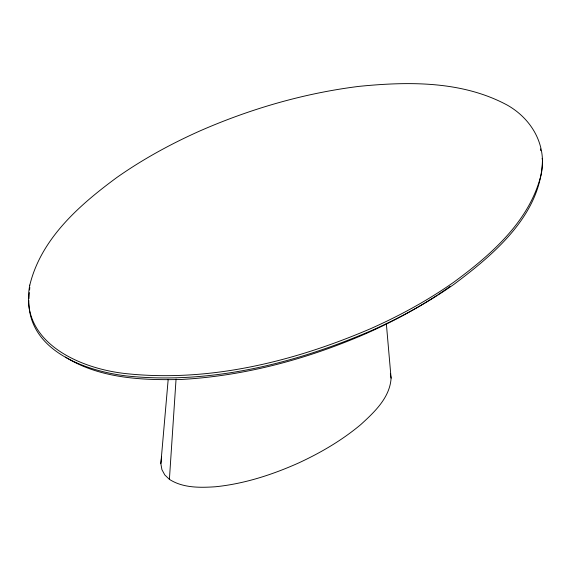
<?xml version="1.0" encoding="UTF-8"?>
<svg xmlns="http://www.w3.org/2000/svg" width="571" height="571" viewBox="0 0 571 571"><rect width="100%" height="100%" fill="white"/><g stroke="black" fill="none" stroke-linecap="round" stroke-linejoin="round"><path stroke-width="0.86" d="M386.31 323.272L391.092 378.159C389.922 397.687 374.312 412.219 360.758 424.596C342.065 440.255 320.866 452.66 298.783 462.895C272.317 474.744 244.317 483.837 215.353 486.77C199.879 487.77 182.941 488.077 169.401 479.355L176.061 379.058M28.814 300.425C28.265 350.651 85.108 370.95 126.498 375.946C210.149 384.711 294.308 363.706 370.807 330.873A512.63 295.964 0 0 0 454.073 284.258C494.193 254.145 541.301 214.546 542.45 160.058L542.136 158.353M28.943 298.683L29.407 292.595M29.599 289.982L29.799 287.377M169.401 479.355L164.783 474.929L161.921 469.655L160.851 463.609L168.188 379.351M160.851 463.609L161.6 456.893M450.219 286.242L448.806 287.327A505.785 292.017 0 0 1 437.907 294.736M65.379 357.061C99.632 378.445 141.886 380.4 181.185 379.465C245.23 375.918 308.005 358.881 366.653 333.314A505.785 292.017 0 0 0 436.422 295.707M540.423 148.945L540.737 150.651M390.336 373.841L391.092 378.159M29.799 285.1C18.472 342.215 80.047 368.909 126.498 373.677C210.149 382.442 294.308 361.436 370.807 328.596A512.63 295.964 0 0 0 454.073 281.988C491.274 254.587 529.795 221.063 541.201 174.319C547.089 145.848 532.243 119.467 507.676 105.335C462.481 80.782 408.793 81.41 358.995 86.371C304.215 93.209 250.726 108.718 200.193 130.816A512.63 295.964 0 0 0 116.927 177.431C79.726 204.825 41.205 238.35 29.799 285.1"/></g></svg>
